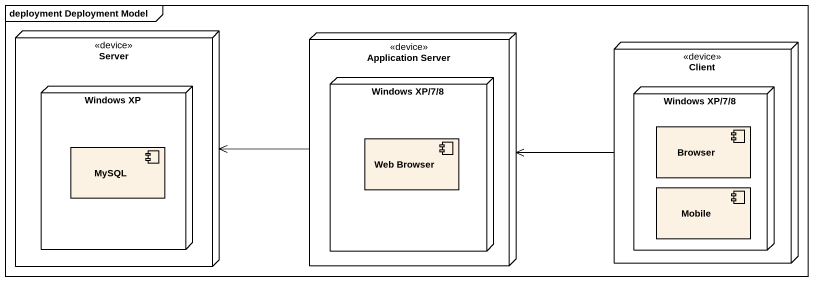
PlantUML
@startuml
mainframe deployment Deployment Model
node Server <<device>> {
  node "Windows XP" as Windows_XP {
    component MySQL
  }
}
node "Application Server" as Application_Server <<device>> {
  node "Windows XP/7/8" as Windows_XP_7_8 {
    component "Web Browser" as Web_Browser
  }
}
node Client <<device>> {
  node "Windows XP/7/8" as Windows_XP_7_8_2 {
    component Browser
    component Mobile
  }
}
Application_Server -left-> Server
Client -left-> Application_Server
@enduml
